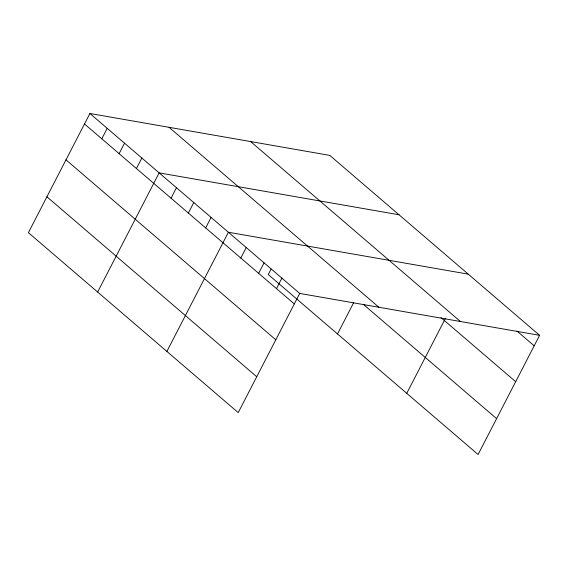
<?xml version="1.0" encoding="UTF-8"?>
<svg xmlns="http://www.w3.org/2000/svg" width="568" height="568" viewBox="0 0 568 568"><rect width="100%" height="100%" fill="white"/><g stroke="black" fill="none" stroke-linecap="round" stroke-linejoin="round"><path stroke-width="0.85" d="M539.6 335.333L329.781 155.391L89.907 113.493L28.4 232.667L238.219 412.609L299.734 293.436L539.6 335.333L478.093 454.506L268.266 274.564L271.085 269.111M101.807 138.826L107.224 128.34M119.117 153.665L124.534 143.186M136.427 168.511L141.844 158.025M97.639 292.044L159.154 172.871L399.02 214.775M171.046 198.204L176.463 187.717M188.356 213.05L193.773 202.563M205.673 227.896L211.083 217.409M166.878 351.429L228.393 232.255L468.259 274.152M240.811 258.035L246.228 247.549M258.646 273.329L264.063 262.842M276.481 288.622L281.898 278.135M337.513 333.949L353.608 302.758M406.752 393.326L445.546 318.165M517.015 331.087L534.19 345.82M250.623 141.567L460.442 321.509M441.009 317.654L515.673 381.689M169.065 127.317L378.884 307.26M363.35 304.363L496.602 418.637M89.907 113.493L299.734 293.436M84.497 123.98L294.316 303.923M65.987 159.842L275.807 339.785M46.91 196.798L256.729 376.74"/></g></svg>
